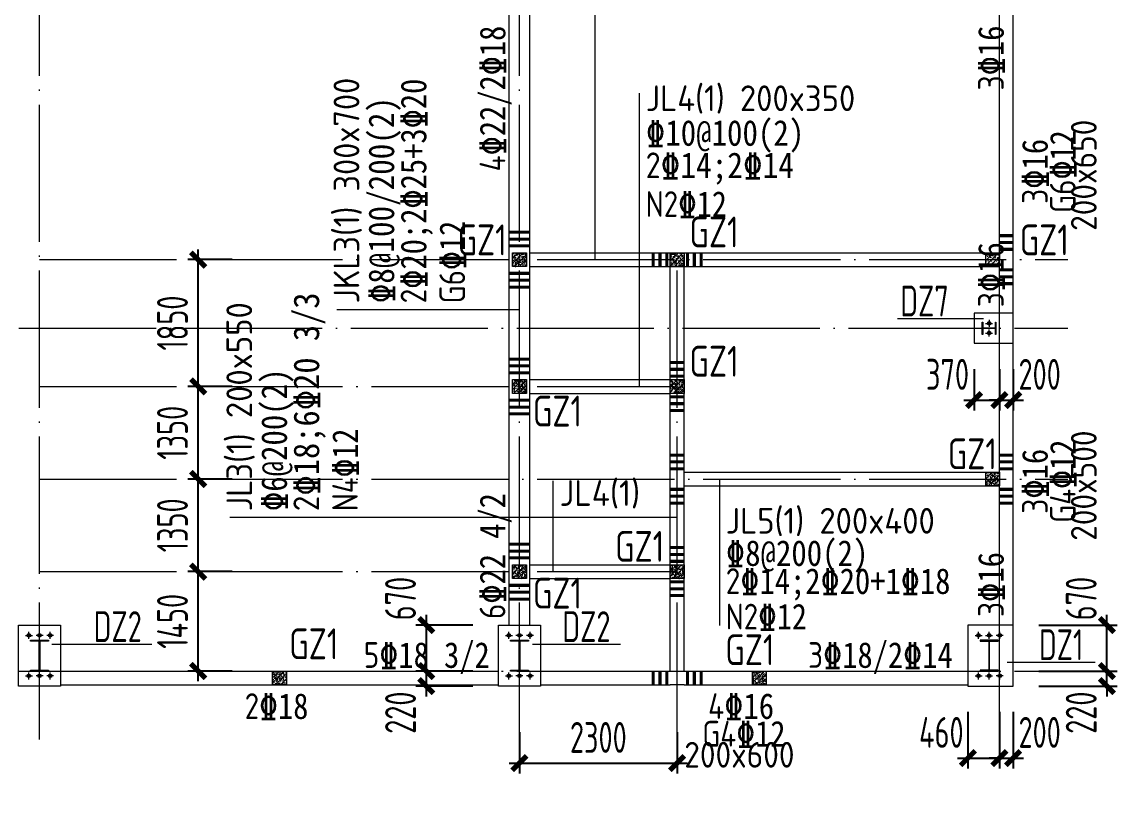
# Model space of a CAD drawing. Header units: millimetres. Extents: x 19781 to 898973, y -947928 to -267362.
# Drawn here: x 256487 to 272544, y -372884 to -361597 of the extents above; entities that cross this region are included whole.
import ezdxf
from ezdxf.enums import TextEntityAlignment as Align

# ---------------------------------------------------------------- set-up
doc = ezdxf.new("R2010")
doc.units = ezdxf.units.MM
doc.header["$LTSCALE"] = 100
doc.linetypes.add('CENTERX2', pattern=[101.599999, 63.5, -12.7, 12.7, -12.7])
doc.linetypes.add('DOTE', pattern=[2.42, 2, -0.2, 0.02, -0.2])
doc.layers.get('0').update_dxf_attribs({"lineweight": 18})
for name, color, linetype, lineweight in [('10', 7, 'Continuous', 18), ('1000', 2, 'Continuous', 18), ('11000', 4, 'Continuous', 18), ('DIM', 3, 'Continuous', 18), ('DOTE', 1, 'DOTE', 18), ('HATCH', 254, 'Continuous', 18), ('HIDE_BEAMDIMMASS', 2, 'Continuous', 18), ('S_BEAM', 4, 'Continuous', 18), ('S_BEAMDIMLOCAL', 7, 'Continuous', 18), ('S_BEAMDIMLOCALVER', 7, 'Continuous', 18), ('S_BEAMDIMMASS', 2, 'Continuous', 18), ('S_BEAMDIMMASSVER', 2, 'Continuous', 18), ('S_SUBBEAMHOOP', 1, 'Continuous', 18), ('数字', 3, 'Continuous', 20), ('柱', 2, 'Continuous', 18), ('轴线', 1, 'CENTERX2', 13), ('钢柱', 4, 'Continuous', 20)]:
    doc.layers.add(name, color=color, linetype=linetype, lineweight=lineweight)
doc.styles.get("Standard").update_dxf_attribs({"font": 'tssdeng.shx', "bigfont": 'hztxt.shx'})
doc.styles.add('TSSD_REIN', font='tssdeng.shx', dxfattribs={"width": 0.7, "bigfont": 'hztxt.shx'})
doc.dimstyles.new('TSSD_100_100', dxfattribs={"dimtxt": 300, "dimasz": 100, "dimexe": 100, "dimexo": 250, "dimgap": 100, "dimtad": 1, "dimdec": 0, "dimzin": 0, "dimdsep": 46, "dimtxsty": 'TSSD_REIN', "dimblk": 'ARCHTICK', "dimcen": 0, "dimdle": 100, "dimclrt": 7, "dimadec": 0, "dimazin": 0, "dimtfac": 1, "dimtdec": 0, "dimtix": 1, "dimtmove": 2, "dimatfit": 3, "dimfxl": 1, "dimtolj": 1, "dimtzin": 0, "dimarcsym": 0})
pattern_1 = [(315, (0, 0), (7.07106781, 7.07106781), []), (315, (0, -2.5), (7.07106781, 7.07106781), [])]
pattern_2 = [(50, (0, 0), (-18.634971, 69.5466595), [7.5, -82.5]), (355, (0, 0), (26.726018, 71.667073), [6, -66]), (100.4514, (5.98, -0.52), (-78.641672, 43.766279), [6.374019, -70.114211]), (46.1842, (0, 20), (-20.948094, 105.948937), [11.25, -123.75]), (96.6356, (8.89, 18.62), (-113.332098, 73.354178), [9.56103, -105.1713]), (351.1842, (0, 20), (93.466195, 97.41186), [9, -99]), (21, (10, 15), (17.4183765, 69.861292), [7.5, -82.5]), (326, (10, 15), (58.119989, 49.724404), [6, -66]), (71.4514, (14.974, 11.645), (-47.563243, 76.40509), [6.374019, -70.114211]), (37.5, (0, 0), (1.2159855, 33.2893854), [0.01, -65.2, 0.01, -67, 0.01, -66.25]), (7.5, (0, 0), (26.3069537, 39.4411712), [0.01, -38.2, 0.01, -63.7, 0.01, -25.25]), (327.5, (-22.3, 0), (53.3822436, -2.2554872), [0.01, -25, 0.01, -78, 0.01, -103.5]), (317.5, (-32.3, 0), (58.318617, 10.010498), [0.01, -32.5, 0.01, -51.8, 0.01, -73.5]), (45, (0, 0), (-35.355339, 35.355339), [])]
pattern_3 = [(50, (0, 0), (-18.634971, 69.5466595), [7.5, -82.5]), (355, (0, 0), (26.726018, 71.667073), [6, -66]), (100.4514, (5.98, -0.52), (-78.641672, 43.766279), [6.374019, -70.114211]), (46.1842, (0, 20), (-20.948094, 105.948937), [11.25, -123.75]), (96.6356, (8.89, 18.62), (-113.332098, 73.354178), [9.56103, -105.1713]), (351.1842, (0, 20), (93.466195, 97.41186), [9, -99]), (21, (10, 15), (17.4183765, 69.861292), [7.5, -82.5]), (326, (10, 15), (58.119989, 49.724404), [6, -66]), (71.4514, (14.974, 11.645), (-47.563243, 76.40509), [6.374019, -70.114211]), (37.5, (0, 0), (1.2159855, 33.2893854), [0.01, -65.2, 0.01, -67, 0.01, -66.25]), (7.5, (0, 0), (26.3069537, 39.4411712), [0.01, -38.2, 0.01, -63.7, 0.01, -25.25]), (327.5, (-22.3, 0), (53.3822436, -2.2554872), [0.01, -25, 0.01, -78, 0.01, -103.5]), (317.5, (-32.3, 0), (58.318617, 10.010498), [0.01, -32.5, 0.01, -51.8, 0.01, -73.5]), (45, (0, 0), (-35.355339, 35.355339), [])]

# ---------------------------------------------------------------- blocks, each defined once
blk = doc.blocks.new('_ArchTick_0')
at = {"color": 0, "linetype": 'ByBlock'}
blk.add_lwpolyline([(-0.71, -0.71, 0.5, 0.5, 0), (0.71, 0.71, 0.5, 0.5, 0)], format="xyseb", dxfattribs=at)
blk = doc.blocks.new('*X998')
at = {"layer": 'DIM', "color": 0, "lineweight": -2, "ltscale": 100, "transparency": 16777216}
for p, q in [((262382, -370242), (262382, -371212)), ((263062, -370392), (262232, -370392)), ((263062, -371062), (262232, -371062))]:
    blk.add_line(p, q, dxfattribs=at)
at = {"layer": 'DIM', "color": 0, "lineweight": -2, "ltscale": 100, "transparency": 16777216, "xscale": 150, "yscale": 150, "zscale": 150}
for p, rotation in [((262382, -370392), 90), ((262382, -371062), 270)]:
    blk.add_blockref('_ArchTick_0', p, dxfattribs=dict(at, rotation=rotation))
at = {"layer": 'DIM', "color": 7, "ltscale": 100, "transparency": 16777216, "insert": (262007, -370005), "char_height": 450, "width": 2385, "attachment_point": 5, "rotation": 90, "style": 'TSSD_REIN'}
blk.add_mtext('670', dxfattribs=at)
blk = doc.blocks.new('_ARCHTICK')
at = {"color": 0, "linetype": 'ByBlock', "const_width": 0.5}
blk.add_lwpolyline([(-0.5, -0.5), (0.5, 0.5)], dxfattribs=at)
blk = doc.blocks.new('*X999')
at = {"layer": 'DIM', "color": 0, "lineweight": -2, "ltscale": 100, "transparency": 16777216}
for p, q in [((262382, -371062), (262382, -370912)), ((263062, -371062), (262232, -371062)), ((262382, -371062), (262382, -371282)), ((263062, -371282), (262232, -371282)), ((262382, -371282), (262382, -371432))]:
    blk.add_line(p, q, dxfattribs=at)
at = {"layer": 'DIM', "color": 0, "lineweight": -2, "ltscale": 100, "transparency": 16777216, "xscale": 150, "yscale": 150, "zscale": 150}
for p, rotation in [((262382, -371062), 270), ((262382, -371282), 90)]:
    blk.add_blockref('_ArchTick_0', p, dxfattribs=dict(at, rotation=rotation))
at = {"layer": 'DIM', "color": 7, "ltscale": 100, "transparency": 16777216, "insert": (262007, -371669), "char_height": 450, "width": 2430, "attachment_point": 5, "rotation": 90, "style": 'TSSD_REIN'}
blk.add_mtext('220', dxfattribs=at)
blk = doc.blocks.new('*X1002')
at = {"layer": 'DIM', "color": 0, "lineweight": -2, "ltscale": 100, "transparency": 16777216}
for p, q in [((270742, -371657), (270742, -372482)), ((270942, -371657), (270942, -372482)), ((270742, -372332), (270592, -372332)), ((270742, -372332), (270942, -372332)), ((270942, -372332), (271092, -372332))]:
    blk.add_line(p, q, dxfattribs=at)
at = {"layer": 'DIM', "color": 0, "lineweight": -2, "ltscale": 100, "transparency": 16777216, "xscale": 150, "yscale": 150, "zscale": 150}
blk.add_blockref('_ArchTick_0', (270742, -372332), dxfattribs=at)
at = {"layer": 'DIM', "color": 0, "lineweight": -2, "ltscale": 100, "transparency": 16777216, "xscale": 150, "yscale": 150, "zscale": 150, "rotation": 180}
blk.add_blockref('_ArchTick_0', (270942, -372332), dxfattribs=at)
at = {"layer": 'DIM', "color": 7, "ltscale": 100, "transparency": 16777216, "insert": (271329, -371957), "char_height": 450, "width": 2430, "attachment_point": 5, "style": 'TSSD_REIN'}
blk.add_mtext('200', dxfattribs=at)
blk = doc.blocks.new('*X1003')
at = {"layer": 'DIM', "color": 0, "lineweight": -2, "ltscale": 100, "transparency": 16777216}
for p, q in [((270282, -371657), (270282, -372482)), ((270742, -371657), (270742, -372482)), ((270132, -372332), (270892, -372332))]:
    blk.add_line(p, q, dxfattribs=at)
at = {"layer": 'DIM', "color": 0, "lineweight": -2, "ltscale": 100, "transparency": 16777216, "xscale": 150, "yscale": 150, "zscale": 150, "rotation": 180}
blk.add_blockref('_ArchTick_0', (270282, -372332), dxfattribs=at)
at = {"layer": 'DIM', "color": 0, "lineweight": -2, "ltscale": 100, "transparency": 16777216, "xscale": 150, "yscale": 150, "zscale": 150}
blk.add_blockref('_ArchTick_0', (270742, -372332), dxfattribs=at)
at = {"layer": 'DIM', "color": 7, "ltscale": 100, "transparency": 16777216, "insert": (269895, -371957), "char_height": 450, "width": 2430, "attachment_point": 5, "style": 'TSSD_REIN'}
blk.add_mtext('460', dxfattribs=at)
blk = doc.blocks.new('*X1018')
at = {"layer": 'DIM', "color": 0, "lineweight": -2, "ltscale": 100, "transparency": 16777216}
for p, q in [((270372, -366657), (270372, -367260)), ((270742, -366657), (270742, -367260)), ((270222, -367110), (270892, -367110))]:
    blk.add_line(p, q, dxfattribs=at)
at = {"layer": 'DIM', "color": 0, "lineweight": -2, "ltscale": 100, "transparency": 16777216, "xscale": 150, "yscale": 150, "zscale": 150, "rotation": 180}
blk.add_blockref('_ArchTick_0', (270372, -367110), dxfattribs=at)
at = {"layer": 'DIM', "color": 0, "lineweight": -2, "ltscale": 100, "transparency": 16777216, "xscale": 150, "yscale": 150, "zscale": 150}
blk.add_blockref('_ArchTick_0', (270742, -367110), dxfattribs=at)
at = {"layer": 'DIM', "color": 7, "ltscale": 100, "transparency": 16777216, "insert": (269985, -366735), "char_height": 450, "width": 2430, "attachment_point": 5, "style": 'TSSD_REIN'}
blk.add_mtext('370', dxfattribs=at)
blk = doc.blocks.new('*X1019')
at = {"layer": 'DIM', "color": 0, "lineweight": -2, "ltscale": 100, "transparency": 16777216}
for p, q in [((270742, -366657), (270742, -367260)), ((270942, -366657), (270942, -367260)), ((270742, -367110), (270592, -367110)), ((270742, -367110), (270942, -367110)), ((270942, -367110), (271092, -367110))]:
    blk.add_line(p, q, dxfattribs=at)
at = {"layer": 'DIM', "color": 0, "lineweight": -2, "ltscale": 100, "transparency": 16777216, "xscale": 150, "yscale": 150, "zscale": 150}
blk.add_blockref('_ArchTick_0', (270742, -367110), dxfattribs=at)
at = {"layer": 'DIM', "color": 0, "lineweight": -2, "ltscale": 100, "transparency": 16777216, "xscale": 150, "yscale": 150, "zscale": 150, "rotation": 180}
blk.add_blockref('_ArchTick_0', (270942, -367110), dxfattribs=at)
at = {"layer": 'DIM', "color": 7, "ltscale": 100, "transparency": 16777216, "insert": (271329, -366735), "char_height": 450, "width": 2430, "attachment_point": 5, "style": 'TSSD_REIN'}
blk.add_mtext('200', dxfattribs=at)
blk = doc.blocks.new('*X1023')
at = {"layer": 'DIM', "color": 0, "lineweight": -2, "ltscale": 100, "transparency": 16777216}
for p, q in [((272310, -371062), (272310, -370912)), ((271317, -371062), (272460, -371062)), ((272310, -371282), (272310, -371062)), ((271317, -371282), (272460, -371282)), ((272310, -371282), (272310, -371432))]:
    blk.add_line(p, q, dxfattribs=at)
at = {"layer": 'DIM', "color": 0, "lineweight": -2, "ltscale": 100, "transparency": 16777216, "xscale": 150, "yscale": 150, "zscale": 150}
for p, rotation in [((272310, -371062), 270), ((272310, -371282), 90)]:
    blk.add_blockref('_ArchTick_0', p, dxfattribs=dict(at, rotation=rotation))
at = {"layer": 'DIM', "color": 7, "ltscale": 100, "transparency": 16777216, "insert": (271935, -371669), "char_height": 450, "width": 2430, "attachment_point": 5, "rotation": 90, "style": 'TSSD_REIN'}
blk.add_mtext('220', dxfattribs=at)
blk = doc.blocks.new('*X1024')
at = {"layer": 'DIM', "color": 0, "lineweight": -2, "ltscale": 100, "transparency": 16777216}
for p, q in [((272310, -371212), (272310, -370242)), ((271317, -370392), (272460, -370392)), ((271317, -371062), (272460, -371062))]:
    blk.add_line(p, q, dxfattribs=at)
at = {"layer": 'DIM', "color": 0, "lineweight": -2, "ltscale": 100, "transparency": 16777216, "xscale": 150, "yscale": 150, "zscale": 150}
for p, rotation in [((272310, -370392), 90), ((272310, -371062), 270)]:
    blk.add_blockref('_ArchTick_0', p, dxfattribs=dict(at, rotation=rotation))
at = {"layer": 'DIM', "color": 7, "ltscale": 100, "transparency": 16777216, "insert": (271935, -370005), "char_height": 450, "width": 2385, "attachment_point": 5, "rotation": 90, "style": 'TSSD_REIN'}
blk.add_mtext('670', dxfattribs=at)
blk = doc.blocks.new('*X1106')
at = {"layer": 'DIM', "color": 0, "lineweight": -2, "ltscale": 100, "transparency": 16777216}
for p, q in [((259056, -369762), (259056, -368112)), ((259551, -368262), (258906, -368262)), ((259551, -369612), (258906, -369612))]:
    blk.add_line(p, q, dxfattribs=at)
at = {"layer": 'DIM', "color": 0, "lineweight": -2, "ltscale": 100, "transparency": 16777216, "xscale": 150, "yscale": 150, "zscale": 150}
for p, rotation in [((259056, -368262), 90), ((259056, -369612), 270)]:
    blk.add_blockref('_ArchTick_0', p, dxfattribs=dict(at, rotation=rotation))
at = {"layer": 'DIM', "color": 7, "ltscale": 100, "transparency": 16777216, "insert": (258681, -368937), "char_height": 450, "width": 3195, "attachment_point": 5, "rotation": 90, "style": 'TSSD_REIN'}
blk.add_mtext('1350', dxfattribs=at)
blk = doc.blocks.new('*X1107')
at = {"layer": 'DIM', "color": 0, "lineweight": -2, "ltscale": 100, "transparency": 16777216}
for p, q in [((259056, -367062), (259056, -364912)), ((259551, -365062), (258906, -365062)), ((259551, -366912), (258906, -366912))]:
    blk.add_line(p, q, dxfattribs=at)
at = {"layer": 'DIM', "color": 0, "lineweight": -2, "ltscale": 100, "transparency": 16777216, "xscale": 150, "yscale": 150, "zscale": 150}
for p, rotation in [((259056, -365062), 90), ((259056, -366912), 270)]:
    blk.add_blockref('_ArchTick_0', p, dxfattribs=dict(at, rotation=rotation))
at = {"layer": 'DIM', "color": 7, "ltscale": 100, "transparency": 16777216, "insert": (258681, -365987), "char_height": 450, "width": 3195, "attachment_point": 5, "rotation": 90, "style": 'TSSD_REIN'}
blk.add_mtext('1850', dxfattribs=at)
blk = doc.blocks.new('*X1108')
at = {"layer": 'DIM', "color": 0, "lineweight": -2, "ltscale": 100, "transparency": 16777216}
for p, q in [((259551, -366912), (258906, -366912)), ((259056, -368412), (259056, -366762)), ((259551, -368262), (258906, -368262))]:
    blk.add_line(p, q, dxfattribs=at)
at = {"layer": 'DIM', "color": 0, "lineweight": -2, "ltscale": 100, "transparency": 16777216, "xscale": 150, "yscale": 150, "zscale": 150}
for p, rotation in [((259056, -366912), 90), ((259056, -368262), 270)]:
    blk.add_blockref('_ArchTick_0', p, dxfattribs=dict(at, rotation=rotation))
at = {"layer": 'DIM', "color": 7, "ltscale": 100, "transparency": 16777216, "insert": (258681, -367587), "char_height": 450, "width": 3195, "attachment_point": 5, "rotation": 90, "style": 'TSSD_REIN'}
blk.add_mtext('1350', dxfattribs=at)
blk = doc.blocks.new('*X1109')
at = {"layer": 'DIM', "color": 0, "lineweight": -2, "ltscale": 100, "transparency": 16777216}
for p, q in [((259056, -371212), (259056, -369462)), ((259551, -369612), (258906, -369612)), ((259551, -371062), (258906, -371062))]:
    blk.add_line(p, q, dxfattribs=at)
at = {"layer": 'DIM', "color": 0, "lineweight": -2, "ltscale": 100, "transparency": 16777216, "xscale": 150, "yscale": 150, "zscale": 150}
for p, rotation in [((259056, -369612), 90), ((259056, -371062), 270)]:
    blk.add_blockref('_ArchTick_0', p, dxfattribs=dict(at, rotation=rotation))
at = {"layer": 'DIM', "color": 7, "ltscale": 100, "transparency": 16777216, "insert": (258681, -370337), "char_height": 450, "width": 3195, "attachment_point": 5, "rotation": 90, "style": 'TSSD_REIN'}
blk.add_mtext('1450', dxfattribs=at)
blk = doc.blocks.new('*X1110')
at = {"layer": 'DIM', "color": 0, "lineweight": -2, "ltscale": 100, "transparency": 16777216}
for p, q in [((263742, -371953), (263742, -372555)), ((266042, -371953), (266042, -372555)), ((263592, -372405), (266192, -372405))]:
    blk.add_line(p, q, dxfattribs=at)
at = {"layer": 'DIM', "color": 0, "lineweight": -2, "ltscale": 100, "transparency": 16777216, "xscale": 150, "yscale": 150, "zscale": 150, "rotation": 180}
blk.add_blockref('_ArchTick_0', (263742, -372405), dxfattribs=at)
at = {"layer": 'DIM', "color": 0, "lineweight": -2, "ltscale": 100, "transparency": 16777216, "xscale": 150, "yscale": 150, "zscale": 150}
blk.add_blockref('_ArchTick_0', (266042, -372405), dxfattribs=at)
at = {"layer": 'DIM', "color": 7, "ltscale": 100, "transparency": 16777216, "insert": (264892, -372030), "char_height": 450, "width": 3330, "attachment_point": 5, "style": 'TSSD_REIN'}
blk.add_mtext('2300', dxfattribs=at)

msp = doc.modelspace()

# ---------------------------------------------------------------- hatches: boundary and pattern name
h = msp.add_hatch(color=256)
edge = h.paths.add_edge_path(flags=0)
edge.add_arc((270592, -365992), 26, 0, 360)
h = msp.add_hatch(color=256)
edge = h.paths.add_edge_path(flags=0)
edge.add_arc((270592, -366132), 26, 0, 360)
h = msp.add_hatch(color=256)
edge = h.paths.add_edge_path(flags=0)
edge.add_arc((256587, -370542), 26, 0, 360)
h = msp.add_hatch(color=256)
edge = h.paths.add_edge_path(flags=0)
edge.add_arc((256742, -370542), 26, 0, 360)
h = msp.add_hatch(color=256)
edge = h.paths.add_edge_path(flags=0)
edge.add_arc((256897, -370542), 26, 0, 360)
h = msp.add_hatch(color=256)
edge = h.paths.add_edge_path(flags=0)
edge.add_arc((263587, -370542), 26, 0, 360)
h = msp.add_hatch(color=256)
edge = h.paths.add_edge_path(flags=0)
edge.add_arc((263742, -370542), 26, 0, 360)
h = msp.add_hatch(color=256)
edge = h.paths.add_edge_path(flags=0)
edge.add_arc((263897, -370542), 26, 0, 360)
h = msp.add_hatch(color=256)
edge = h.paths.add_edge_path(flags=0)
edge.add_arc((270437, -370542), 26, 0, 360)
h = msp.add_hatch(color=256)
edge = h.paths.add_edge_path(flags=0)
edge.add_arc((270592, -370542), 26, 0, 360)
h = msp.add_hatch(color=256)
edge = h.paths.add_edge_path(flags=0)
edge.add_arc((270747, -370542), 26, 0, 360)
h = msp.add_hatch(color=256)
edge = h.paths.add_edge_path(flags=0)
edge.add_arc((256587, -371132), 26, 0, 360)
h = msp.add_hatch(color=256)
edge = h.paths.add_edge_path(flags=0)
edge.add_arc((256742, -371132), 26, 0, 360)
h = msp.add_hatch(color=256)
edge = h.paths.add_edge_path(flags=0)
edge.add_arc((256897, -371132), 26, 0, 360)
h = msp.add_hatch(color=256)
edge = h.paths.add_edge_path(flags=0)
edge.add_arc((263587, -371132), 26, 0, 360)
h = msp.add_hatch(color=256)
edge = h.paths.add_edge_path(flags=0)
edge.add_arc((263742, -371132), 26, 0, 360)
h = msp.add_hatch(color=256)
edge = h.paths.add_edge_path(flags=0)
edge.add_arc((263897, -371132), 26, 0, 360)
h = msp.add_hatch(color=256)
edge = h.paths.add_edge_path(flags=0)
edge.add_arc((270437, -371132), 26, 0, 360)
h = msp.add_hatch(color=256)
edge = h.paths.add_edge_path(flags=0)
edge.add_arc((270592, -371132), 26, 0, 360)
h = msp.add_hatch(color=256)
edge = h.paths.add_edge_path(flags=0)
edge.add_arc((270747, -371132), 26, 0, 360)
at = {"layer": '10', "ltscale": 100}
h = msp.add_hatch(dxfattribs=at)
h.set_pattern_fill('金属', color=256, style=0, pattern_type=0)
h.set_pattern_definition([(135, (0, 0), (-7.07106781, -7.07106781), []), (135, (0, 2.5), (-7.07106781, -7.07106781), [])])
h.paths.add_polyline_path([(270500, -366065), (270500, -366152), (270492, -366152), (270492, -365972), (270500, -365972), (270500, -366059), (270684, -366059), (270684, -365972), (270692, -365972), (270692, -366152), (270684, -366152), (270684, -366065)], flags=0)
h = msp.add_hatch(dxfattribs=at)
h.set_pattern_fill('金属', color=256, style=0, pattern_type=0)
h.set_pattern_definition(pattern_1)
h.paths.add_polyline_path([(256746, -371050), (256872, -371050), (256872, -371062), (256612, -371062), (256612, -371050), (256738, -371050), (256738, -370624), (256612, -370624), (256612, -370612), (256872, -370612), (256872, -370624), (256746, -370624)], flags=0)
h = msp.add_hatch(dxfattribs=at)
h.set_pattern_fill('金属', color=256, style=0, pattern_type=0)
h.set_pattern_definition(pattern_1)
h.paths.add_polyline_path([(263746, -371050), (263872, -371050), (263872, -371062), (263612, -371062), (263612, -371050), (263738, -371050), (263738, -370624), (263612, -370624), (263612, -370612), (263872, -370612), (263872, -370624), (263746, -370624)], flags=0)
h = msp.add_hatch(dxfattribs=at)
h.set_pattern_fill('金属', color=256, style=0, pattern_type=0)
h.set_pattern_definition([(225, (0, 0), (7.07106781, -7.07106781), []), (225, (0, -2.5), (7.07106781, -7.07106781), [])])
h.paths.add_polyline_path([(270588, -371050), (270462, -371050), (270462, -371062), (270722, -371062), (270722, -371050), (270596, -371050), (270596, -370624), (270722, -370624), (270722, -370612), (270462, -370612), (270462, -370624), (270588, -370624)], flags=0)
at = {"layer": 'HATCH', "ltscale": 100}
h = msp.add_hatch(dxfattribs=at)
h.set_pattern_fill('ARMORED', color=256, style=0, pattern_type=0)
h.set_pattern_definition([(50, (0, 0), (-18.634971, 69.5466595), [7.5, -82.5]), (355, (0, 0), (26.726018, 71.667073), [6, -66]), (100.4514, (5.98, -0.52), (-78.641672, 43.766279), [6.374019, -70.114211]), (46.1842, (0, 20), (-20.948094, 105.948937), [11.25, -123.75]), (96.6356, (8.89, 18.62), (-113.332098, 73.354178), [9.56103, -105.1713]), (351.1842, (0, 20), (93.466195, 97.41186), [9, -99]), (21, (10, 15), (17.4183765, 69.861292), [7.5, -82.5]), (326, (10, 15), (58.119989, 49.724404), [6, -66]), (71.4514, (14.974, 11.645), (-47.563243, 76.40509), [6.374019, -70.114211]), (37.5, (0, 0), (1.2159855, 33.2893854), [0.01, -65.2, 0.01, -67, 0.01, -66.25]), (7.5, (0, 0), (26.3069537, 39.4411712), [0.01, -38.2, 0.01, -63.7, 0.01, -25.25]), (327.5, (-22.3, 0), (53.3822436, -2.2554872), [0.01, -25, 0.01, -78, 0.01, -103.5]), (317.5, (-32.3, 0), (58.318617, 10.010498), [0.01, -32.5, 0.01, -51.8, 0.01, -73.5]), (45, (0, 0), (-35.355339, 35.355339), [])])
h.paths.add_polyline_path([(263842, -364962), (263842, -365162), (263642, -365162), (263642, -364962)], flags=0)
h = msp.add_hatch(dxfattribs=at)
h.set_pattern_fill('ARMORED', color=256, style=0, pattern_type=0)
h.set_pattern_definition(pattern_2)
h.paths.add_polyline_path([(266142, -364962), (266142, -365162), (265942, -365162), (265942, -364962)], flags=0)
h = msp.add_hatch(dxfattribs=at)
h.set_pattern_fill('ARMORED', color=256, style=0, pattern_type=0)
h.set_pattern_definition([(50, (0, 0), (-18.634971, 69.5466595), [7.5, -82.5]), (355, (0, 0), (26.726018, 71.667073), [6, -66]), (100.4514, (5.98, -0.52), (-78.641672, 43.766279), [6.374019, -70.114211]), (46.1842, (0, 20), (-20.948094, 105.948937), [11.25, -123.75]), (96.6356, (8.89, 18.62), (-113.332098, 73.354178), [9.56103, -105.1713]), (351.1842, (0, 20), (93.466195, 97.41186), [9, -99]), (21, (10, 15), (17.4183765, 69.861292), [7.5, -82.5]), (326, (10, 15), (58.119989, 49.724404), [6, -66]), (71.4514, (14.974, 11.645), (-47.563243, 76.40509), [6.374019, -70.114211]), (37.5, (0, 0), (1.2159855, 33.2893854), [0.01, -65.2, 0.01, -67, 0.01, -66.25]), (7.5, (0, 0), (26.3069537, 39.4411712), [0.01, -38.2, 0.01, -63.7, 0.01, -25.25]), (327.5, (-22.3, 0), (53.3822436, -2.2554872), [0.01, -25, 0.01, -78, 0.01, -103.5]), (317.5, (-32.3, 0), (58.318617, 10.010498), [0.01, -32.5, 0.01, -51.8, 0.01, -73.5]), (45, (0, 0), (-35.355339, 35.355339), [])])
h.paths.add_polyline_path([(270742.01, -364962), (270742.01, -365162), (270542.01, -365162), (270542.01, -364962)], flags=0)
h = msp.add_hatch(dxfattribs=at)
h.set_pattern_fill('ARMORED', color=256, style=0, pattern_type=0)
h.set_pattern_definition([(50, (0, 0), (-18.634971, 69.5466595), [7.5, -82.5]), (355, (0, 0), (26.726018, 71.667073), [6, -66]), (100.4514, (5.98, -0.52), (-78.641672, 43.766279), [6.374019, -70.114211]), (46.1842, (0, 20), (-20.948094, 105.948937), [11.25, -123.75]), (96.6356, (8.89, 18.62), (-113.332098, 73.354178), [9.56103, -105.1713]), (351.1842, (0, 20), (93.466195, 97.41186), [9, -99]), (21, (10, 15), (17.4183765, 69.861292), [7.5, -82.5]), (326, (10, 15), (58.119989, 49.724404), [6, -66]), (71.4514, (14.974, 11.645), (-47.563243, 76.40509), [6.374019, -70.114211]), (37.5, (0, 0), (1.2159855, 33.2893854), [0.01, -65.2, 0.01, -67, 0.01, -66.25]), (7.5, (0, 0), (26.3069537, 39.4411712), [0.01, -38.2, 0.01, -63.7, 0.01, -25.25]), (327.5, (-22.3, 0), (53.3822436, -2.2554872), [0.01, -25, 0.01, -78, 0.01, -103.5]), (317.5, (-32.3, 0), (58.318617, 10.010498), [0.01, -32.5, 0.01, -51.8, 0.01, -73.5]), (45, (0, 0), (-35.355339, 35.355339), [])])
h.paths.add_polyline_path([(263842, -366812), (263842, -367012), (263642, -367012), (263642, -366812)], flags=0)
h = msp.add_hatch(dxfattribs=at)
h.set_pattern_fill('ARMORED', color=256, style=0, pattern_type=0)
h.set_pattern_definition(pattern_2)
h.paths.add_polyline_path([(266142, -366812), (266142, -367012), (265942, -367012), (265942, -366812)], flags=0)
h = msp.add_hatch(dxfattribs=at)
h.set_pattern_fill('ARMORED', color=256, style=0, pattern_type=0)
h.set_pattern_definition([(50, (0, 0), (-18.634971, 69.5466595), [7.5, -82.5]), (355, (0, 0), (26.726018, 71.667073), [6, -66]), (100.4514, (5.98, -0.52), (-78.641672, 43.766279), [6.374019, -70.114211]), (46.1842, (0, 20), (-20.948094, 105.948937), [11.25, -123.75]), (96.6356, (8.89, 18.62), (-113.332098, 73.354178), [9.56103, -105.1713]), (351.1842, (0, 20), (93.466195, 97.41186), [9, -99]), (21, (10, 15), (17.4183765, 69.861292), [7.5, -82.5]), (326, (10, 15), (58.119989, 49.724404), [6, -66]), (71.4514, (14.974, 11.645), (-47.563243, 76.40509), [6.374019, -70.114211]), (37.5, (0, 0), (1.2159855, 33.2893854), [0.01, -65.2, 0.01, -67, 0.01, -66.25]), (7.5, (0, 0), (26.3069537, 39.4411712), [0.01, -38.2, 0.01, -63.7, 0.01, -25.25]), (327.5, (-22.3, 0), (53.3822436, -2.2554872), [0.01, -25, 0.01, -78, 0.01, -103.5]), (317.5, (-32.3, 0), (58.318617, 10.010498), [0.01, -32.5, 0.01, -51.8, 0.01, -73.5]), (45, (0, 0), (-35.355339, 35.355339), [])])
h.paths.add_polyline_path([(270742.01, -368162), (270742.01, -368362), (270542.01, -368362), (270542.01, -368162)], flags=0)
h = msp.add_hatch(dxfattribs=at)
h.set_pattern_fill('ARMORED', color=256, style=0, pattern_type=0)
h.set_pattern_definition([(50, (0, 0), (-18.634971, 69.5466595), [7.5, -82.5]), (355, (0, 0), (26.726018, 71.667073), [6, -66]), (100.4514, (5.98, -0.52), (-78.641672, 43.766279), [6.374019, -70.114211]), (46.1842, (0, 20), (-20.948094, 105.948937), [11.25, -123.75]), (96.6356, (8.89, 18.62), (-113.332098, 73.354178), [9.56103, -105.1713]), (351.1842, (0, 20), (93.466195, 97.41186), [9, -99]), (21, (10, 15), (17.4183765, 69.861292), [7.5, -82.5]), (326, (10, 15), (58.119989, 49.724404), [6, -66]), (71.4514, (14.974, 11.645), (-47.563243, 76.40509), [6.374019, -70.114211]), (37.5, (0, 0), (1.2159855, 33.2893854), [0.01, -65.2, 0.01, -67, 0.01, -66.25]), (7.5, (0, 0), (26.3069537, 39.4411712), [0.01, -38.2, 0.01, -63.7, 0.01, -25.25]), (327.5, (-22.3, 0), (53.3822436, -2.2554872), [0.01, -25, 0.01, -78, 0.01, -103.5]), (317.5, (-32.3, 0), (58.318617, 10.010498), [0.01, -32.5, 0.01, -51.8, 0.01, -73.5]), (45, (0, 0), (-35.355339, 35.355339), [])])
h.paths.add_polyline_path([(263842, -369512), (263842, -369712), (263642, -369712), (263642, -369512)], flags=0)
h = msp.add_hatch(dxfattribs=at)
h.set_pattern_fill('ARMORED', color=256, style=0, pattern_type=0)
h.set_pattern_definition([(50, (0, 0), (-18.634971, 69.5466595), [7.5, -82.5]), (355, (0, 0), (26.726018, 71.667073), [6, -66]), (100.4514, (5.98, -0.52), (-78.641672, 43.766279), [6.374019, -70.114211]), (46.1842, (0, 20), (-20.948094, 105.948937), [11.25, -123.75]), (96.6356, (8.89, 18.62), (-113.332098, 73.354178), [9.56103, -105.1713]), (351.1842, (0, 20), (93.466195, 97.41186), [9, -99]), (21, (10, 15), (17.4183765, 69.861292), [7.5, -82.5]), (326, (10, 15), (58.119989, 49.724404), [6, -66]), (71.4514, (14.974, 11.645), (-47.563243, 76.40509), [6.374019, -70.114211]), (37.5, (0, 0), (1.2159855, 33.2893854), [0.01, -65.2, 0.01, -67, 0.01, -66.25]), (7.5, (0, 0), (26.3069537, 39.4411712), [0.01, -38.2, 0.01, -63.7, 0.01, -25.25]), (327.5, (-22.3, 0), (53.3822436, -2.2554872), [0.01, -25, 0.01, -78, 0.01, -103.5]), (317.5, (-32.3, 0), (58.318617, 10.010498), [0.01, -32.5, 0.01, -51.8, 0.01, -73.5]), (45, (0, 0), (-35.355339, 35.355339), [])])
h.paths.add_polyline_path([(266142, -369512), (266142, -369712), (265942, -369712), (265942, -369512)], flags=0)
h = msp.add_hatch(dxfattribs=at)
h.set_pattern_fill('ARMORED', color=256, style=0, pattern_type=0)
h.set_pattern_definition(pattern_3)
h.paths.add_polyline_path([(260342, -371062), (260342, -371262), (260142, -371262), (260142, -371062)], flags=0)
h = msp.add_hatch(dxfattribs=at)
h.set_pattern_fill('ARMORED', color=256, style=0, pattern_type=0)
h.set_pattern_definition(pattern_3)
h.paths.add_polyline_path([(267342.01, -371062), (267342.01, -371262), (267142.01, -371262), (267142.01, -371062)], flags=0)

# ---------------------------------------------------------------- linework, layer by layer
at = {"layer": '1000', "ltscale": 100}
for points in [[(270372, -366282), (270942, -366282), (270942, -365842), (270372, -365842)], [(257047, -371282), (256437, -371282), (256437, -370392), (257047, -370392)], [(264047, -371282), (263437, -371282), (263437, -370392), (264047, -370392)], [(270282, -371282), (270942, -371282), (270942, -370392), (270282, -370392)]]:
    msp.add_lwpolyline(points, close=True, dxfattribs=at)
at = {"layer": '11000'}
for centre in [(270592, -365992), (270592, -366132), (256587, -370542), (256742, -370542), (256897, -370542), (263587, -370542), (263742, -370542), (263897, -370542), (270437, -370542), (270592, -370542), (270747, -370542), (256587, -371132), (256742, -371132), (256897, -371132), (263587, -371132), (263742, -371132), (263897, -371132), (270437, -371132), (270592, -371132), (270747, -371132)]:
    msp.add_circle(centre, 26, dxfattribs=at)
at = {"layer": 'DOTE', "linetype": 'DOTE', "ltscale": 10}
for p, q in [((256742, -372062), (256742, -330062)), ((263742, -372062), (263742, -330062)), ((270742, -372062), (270742, -330062)), ((256742, -365062), (271742, -365062)), ((266042, -372062), (266042, -365062)), ((171742, -366062), (271742, -366062)), ((256742, -366912), (266042, -366912)), ((256742, -368262), (271742, -368262)), ((256742, -369612), (266042, -369612)), ((171742, -371062), (271742, -371062))]:
    msp.add_line(p, q, dxfattribs=at)
at = {"layer": 'S_BEAM'}
for p, q in [((263592.01, -365062), (263592.01, -361457)), ((263892.01, -365062), (263892.01, -361457)), ((270742.01, -365062), (270742.01, -361457)), ((270942.01, -365062), (270942.01, -361457)), ((263892.01, -364962), (270742.01, -364962)), ((263592.01, -370392), (263592.01, -365062)), ((263892.01, -370392), (263892.01, -365062)), ((270742.01, -365842), (270742.01, -365062)), ((270942.01, -365842), (270942.01, -365062)), ((263892.01, -365162), (270742.01, -365162)), ((265942.01, -371062), (265942.01, -365162)), ((266142.01, -371062), (266142.01, -365162)), ((270742.01, -370392), (270742.01, -366282)), ((270942.01, -370392), (270942.01, -366282)), ((263892.01, -366812), (265942.01, -366812)), ((263892.01, -367012), (265942.01, -367012)), ((266142.01, -368162), (270742.01, -368162)), ((266142.01, -368362), (270742.01, -368362)), ((263892.01, -369512), (265942.01, -369512)), ((263892.01, -369712), (265942.01, -369712)), ((257047.01, -371062), (263437.01, -371062)), ((264047.01, -371062), (270282, -371062)), ((257047.01, -371262), (263437.01, -371262)), ((264047.01, -371262), (265942.01, -371262)), ((266142.01, -371262), (265942.01, -371262)), ((266142.01, -371262), (270282.01, -371262))]:
    msp.add_line(p, q, dxfattribs=at)
at = {"layer": 'S_BEAMDIMMASS'}
for p, q in [((264844.01, -365062), (264844.01, -358188)), ((265491.01, -366912), (265491.01, -362632)), ((264235.01, -369612), (264235.01, -368290.12)), ((266658.01, -368262), (266658.01, -370400))]:
    msp.add_line(p, q, dxfattribs=at)
at = {"layer": 'S_BEAMDIMMASSVER'}
for p, q in [((263742.01, -365792), (261079.51, -365792)), ((266042.01, -368823), (259517, -368823))]:
    msp.add_line(p, q, dxfattribs=at)
at = {"layer": 'S_SUBBEAMHOOP'}
for points in [[(263592.01, -364662, 44.9, 44.9, 0), (263892.01, -364662, 44.9, 44.9, 0)], [(263592.01, -364762, 44.9, 44.9, 0), (263892.01, -364762, 44.9, 44.9, 0)], [(270742.01, -364712, 44.9, 44.9, 0), (270942.01, -364712, 44.9, 44.9, 0)], [(270742.01, -364812, 44.9, 44.9, 0), (270942.01, -364812, 44.9, 44.9, 0)], [(263592.01, -364862, 44.9, 44.9, 0), (263892.01, -364862, 44.9, 44.9, 0)], [(265692.01, -364962, 44.9, 44.9, 0), (265692.01, -365162, 44.9, 44.9, 0)], [(265792.01, -364962, 44.9, 44.9, 0), (265792.01, -365162, 44.9, 44.9, 0)], [(265892.01, -364962, 44.9, 44.9, 0), (265892.01, -365162, 44.9, 44.9, 0)], [(266192.01, -364962, 44.9, 44.9, 0), (266192.01, -365162, 44.9, 44.9, 0)], [(266292.01, -364962, 44.9, 44.9, 0), (266292.01, -365162, 44.9, 44.9, 0)], [(266392.01, -364962, 44.9, 44.9, 0), (266392.01, -365162, 44.9, 44.9, 0)], [(270742.01, -364912, 44.9, 44.9, 0), (270942.01, -364912, 44.9, 44.9, 0)], [(263592.01, -365262, 44.9, 44.9, 0), (263892.01, -365262, 44.9, 44.9, 0)], [(270742.01, -365212, 44.9, 44.9, 0), (270942.01, -365212, 44.9, 44.9, 0)], [(270742.01, -365312, 44.9, 44.9, 0), (270942.01, -365312, 44.9, 44.9, 0)], [(263592.01, -365362, 44.9, 44.9, 0), (263892.01, -365362, 44.9, 44.9, 0)], [(263592.01, -365462, 44.9, 44.9, 0), (263892.01, -365462, 44.9, 44.9, 0)], [(270742.01, -365412, 44.9, 44.9, 0), (270942.01, -365412, 44.9, 44.9, 0)], [(263592.01, -366512, 44.9, 44.9, 0), (263892.01, -366512, 44.9, 44.9, 0)], [(263592.01, -366612, 44.9, 44.9, 0), (263892.01, -366612, 44.9, 44.9, 0)], [(265942.01, -366562, 44.9, 44.9, 0), (266142.01, -366562, 44.9, 44.9, 0)], [(263592.01, -366712, 44.9, 44.9, 0), (263892.01, -366712, 44.9, 44.9, 0)], [(265942.01, -366662, 44.9, 44.9, 0), (266142.01, -366662, 44.9, 44.9, 0)], [(265942.01, -366762, 44.9, 44.9, 0), (266142.01, -366762, 44.9, 44.9, 0)], [(265942.01, -367062, 44.9, 44.9, 0), (266142.01, -367062, 44.9, 44.9, 0)], [(263592.01, -367112, 44.9, 44.9, 0), (263892.01, -367112, 44.9, 44.9, 0)], [(263592.01, -367212, 44.9, 44.9, 0), (263892.01, -367212, 44.9, 44.9, 0)], [(265942.01, -367162, 44.9, 44.9, 0), (266142.01, -367162, 44.9, 44.9, 0)], [(263592.01, -367312, 44.9, 44.9, 0), (263892.01, -367312, 44.9, 44.9, 0)], [(265942.01, -367262, 44.9, 44.9, 0), (266142.01, -367262, 44.9, 44.9, 0)], [(265942.01, -367912, 44.9, 44.9, 0), (266142.01, -367912, 44.9, 44.9, 0)], [(265942.01, -368012, 44.9, 44.9, 0), (266142.01, -368012, 44.9, 44.9, 0)], [(270742.01, -367912, 44.9, 44.9, 0), (270942.01, -367912, 44.9, 44.9, 0)], [(270742.01, -368012, 44.9, 44.9, 0), (270942.01, -368012, 44.9, 44.9, 0)], [(265942.01, -368112, 44.9, 44.9, 0), (266142.01, -368112, 44.9, 44.9, 0)], [(270742.01, -368112, 44.9, 44.9, 0), (270942.01, -368112, 44.9, 44.9, 0)], [(265942.01, -368412, 44.9, 44.9, 0), (266142.01, -368412, 44.9, 44.9, 0)], [(265942.01, -368512, 44.9, 44.9, 0), (266142.01, -368512, 44.9, 44.9, 0)], [(270742.01, -368412, 44.9, 44.9, 0), (270942.01, -368412, 44.9, 44.9, 0)], [(270742.01, -368512, 44.9, 44.9, 0), (270942.01, -368512, 44.9, 44.9, 0)], [(265942.01, -368612, 44.9, 44.9, 0), (266142.01, -368612, 44.9, 44.9, 0)], [(270742.01, -368612, 44.9, 44.9, 0), (270942.01, -368612, 44.9, 44.9, 0)], [(263592.01, -369212, 44.9, 44.9, 0), (263892.01, -369212, 44.9, 44.9, 0)], [(263592.01, -369312, 44.9, 44.9, 0), (263892.01, -369312, 44.9, 44.9, 0)], [(265942.01, -369262, 44.9, 44.9, 0), (266142.01, -369262, 44.9, 44.9, 0)], [(263592.01, -369412, 44.9, 44.9, 0), (263892.01, -369412, 44.9, 44.9, 0)], [(265942.01, -369362, 44.9, 44.9, 0), (266142.01, -369362, 44.9, 44.9, 0)], [(265942.01, -369462, 44.9, 44.9, 0), (266142.01, -369462, 44.9, 44.9, 0)], [(263592.01, -369812, 44.9, 44.9, 0), (263892.01, -369812, 44.9, 44.9, 0)], [(265942.01, -369762, 44.9, 44.9, 0), (266142.01, -369762, 44.9, 44.9, 0)], [(263592.01, -369912, 44.9, 44.9, 0), (263892.01, -369912, 44.9, 44.9, 0)], [(265942.01, -369862, 44.9, 44.9, 0), (266142.01, -369862, 44.9, 44.9, 0)], [(265942.01, -369962, 44.9, 44.9, 0), (266142.01, -369962, 44.9, 44.9, 0)], [(263592.01, -370012, 44.9, 44.9, 0), (263892.01, -370012, 44.9, 44.9, 0)], [(265692.01, -371062, 44.9, 44.9, 0), (265692.01, -371262, 44.9, 44.9, 0)], [(265792.01, -371062, 44.9, 44.9, 0), (265792.01, -371262, 44.9, 44.9, 0)], [(265892.01, -371062, 44.9, 44.9, 0), (265892.01, -371262, 44.9, 44.9, 0)], [(266192.01, -371062, 44.9, 44.9, 0), (266192.01, -371262, 44.9, 44.9, 0)], [(266292.01, -371062, 44.9, 44.9, 0), (266292.01, -371262, 44.9, 44.9, 0)], [(266392.01, -371062, 44.9, 44.9, 0), (266392.01, -371262, 44.9, 44.9, 0)]]:
    msp.add_lwpolyline(points, format="xyseb", dxfattribs=at)
at = {"layer": '数字', "ltscale": 100}
for p, q in [((269257.86, -365922.07), (270507.43, -365922.07)), ((256922.43, -370670.58), (258378, -370670.58)), ((263930.43, -370670.58), (265214, -370670.58)), ((270854.43, -370934.58), (272138, -370934.58))]:
    msp.add_line(p, q, dxfattribs=at)
at = {"layer": '柱'}
for points in [[(263842, -364962), (263842, -365162), (263642, -365162), (263642, -364962)], [(266142, -364962), (266142, -365162), (265942, -365162), (265942, -364962)], [(270742.01, -364962), (270742.01, -365162), (270542.01, -365162), (270542.01, -364962)], [(263842, -366812), (263842, -367012), (263642, -367012), (263642, -366812)], [(266142, -366812), (266142, -367012), (265942, -367012), (265942, -366812)], [(270742.01, -368162), (270742.01, -368362), (270542.01, -368362), (270542.01, -368162)], [(263842, -369512), (263842, -369712), (263642, -369712), (263642, -369512)], [(266142, -369512), (266142, -369712), (265942, -369712), (265942, -369512)], [(260342, -371062), (260342, -371262), (260142, -371262), (260142, -371062)], [(267342.01, -371062), (267342.01, -371262), (267142.01, -371262), (267142.01, -371062)]]:
    msp.add_lwpolyline(points, close=True, dxfattribs=at)
at = {"layer": '轴线'}
for p, q in [((270592, -365941), (270592, -366043)), ((270541, -365992), (270643, -365992)), ((270592, -366183), (270592, -366081)), ((270541, -366132), (270643, -366132)), ((256536, -370542), (256638, -370542)), ((256587, -370593), (256587, -370491)), ((256793, -370542), (256691, -370542)), ((256742, -370593), (256742, -370491)), ((256948, -370542), (256846, -370542)), ((256897, -370593), (256897, -370491)), ((263536, -370542), (263638, -370542)), ((263587, -370593), (263587, -370491)), ((263793, -370542), (263691, -370542)), ((263742, -370593), (263742, -370491)), ((263948, -370542), (263846, -370542)), ((263897, -370593), (263897, -370491)), ((270386, -370542), (270488, -370542)), ((270437, -370593), (270437, -370491)), ((270541, -370542), (270643, -370542)), ((270592, -370593), (270592, -370491)), ((270798, -370542), (270696, -370542)), ((270747, -370593), (270747, -370491)), ((256587, -371183), (256587, -371081)), ((256742, -371183), (256742, -371081)), ((256897, -371183), (256897, -371081)), ((263587, -371183), (263587, -371081)), ((263742, -371183), (263742, -371081)), ((263897, -371183), (263897, -371081)), ((270437, -371183), (270437, -371081)), ((270592, -371183), (270592, -371081)), ((270747, -371183), (270747, -371081)), ((256536, -371132), (256638, -371132)), ((256793, -371132), (256691, -371132)), ((256948, -371132), (256846, -371132)), ((263536, -371132), (263638, -371132)), ((263793, -371132), (263691, -371132)), ((263948, -371132), (263846, -371132)), ((270386, -371132), (270488, -371132)), ((270541, -371132), (270643, -371132)), ((270798, -371132), (270696, -371132))]:
    msp.add_line(p, q, dxfattribs=at)
at = {"layer": '钢柱', "ltscale": 100}
for points in [[(270500, -366065), (270500, -366152), (270492, -366152), (270492, -365972), (270500, -365972), (270500, -366059), (270684, -366059), (270684, -365972), (270692, -365972), (270692, -366152), (270684, -366152), (270684, -366065)], [(256746, -371050), (256872, -371050), (256872, -371062), (256612, -371062), (256612, -371050), (256738, -371050), (256738, -370624), (256612, -370624), (256612, -370612), (256872, -370612), (256872, -370624), (256746, -370624)], [(263746, -371050), (263872, -371050), (263872, -371062), (263612, -371062), (263612, -371050), (263738, -371050), (263738, -370624), (263612, -370624), (263612, -370612), (263872, -370612), (263872, -370624), (263746, -370624)], [(270588, -371050), (270462, -371050), (270462, -371062), (270722, -371062), (270722, -371050), (270596, -371050), (270596, -370624), (270722, -370624), (270722, -370612), (270462, -370612), (270462, -370624), (270588, -370624)]]:
    msp.add_lwpolyline(points, close=True, dxfattribs=at)

# ---------------------------------------------------------------- texts
at = {"layer": 'HIDE_BEAMDIMMASS', "width": 0.779817}
for p in [(266221, -364883), (262839, -364999), (271038, -364999), (266221, -366769), (263938, -367496), (269988, -368119), (265136, -369469), (263938, -370151), (260384, -370890), (266744, -370976)]:
    msp.add_text('GZ1', height=450, dxfattribs=at).set_placement(p)
at = {"layer": 'S_BEAMDIMLOCAL', "char_height": 375, "attachment_point": 7, "rotation": 90}
for s, insert, width in [('{\\W0.87;4\\fsimsun|b0|i0|c0|p253;\x8422/2\x8418}', (263627, -363775), 2968.0982), ('{\\W0.87;6\\fsimsun|b0|i0|c0|p253;\x8422 4/2}', (263627, -370304), 2690.0089)]:
    msp.add_mtext(s, dxfattribs=dict(at, insert=insert, width=width))
at = {"layer": 'S_BEAMDIMLOCAL', "char_height": 375, "attachment_point": 7}
for s, insert, width in [('{\\W0.87;5\\fsimsun|b0|i0|c0|p253;\x8418 3/2}', (261470, -371107), 2515.2321), ('{\\W0.87;3\\fsimsun|b0|i0|c0|p253;\x8418/2\x8414}', (267951, -371107), 2828.2768), ('{\\W0.863333;2\\fsimsun|b0|i0|c0|p253;\x8418}', (259733.94, -371767), 1177.8329), ('{\\W0.874545;4\\fsimsun|b0|i0|c0|p253;\x8416}', (266492.94, -371767), 1193.1293)]:
    msp.add_mtext(s, dxfattribs=dict(at, insert=insert, width=width))
at = {"layer": 'S_BEAMDIMLOCALVER', "width": 0.93084}
for s, p in [('200x650', (272160.49, -364642.26)), ('200x500', (272160.49, -369162.26))]:
    msp.add_text(s, height=375, rotation=90, dxfattribs=at).set_placement(p)
msp.add_text('200x600', height=375, dxfattribs=at).set_placement((266145.74, -372470.49))
at = {"layer": 'S_BEAMDIMLOCALVER', "char_height": 375, "attachment_point": 7, "rotation": 90}
for s, insert, width in [('{\\W0.874545;3\\fsimsun|b0|i0|c0|p253;\x8416}', (270810.99, -362595.07), 1157.9913), ('{\\W0.86404;G6\\fsimsun|b0|i0|c0|p253;\x8412}', (271853.74, -364379.76), 1560.6723), ('{\\W0.874545;3\\fsimsun|b0|i0|c0|p253;\x8416}', (271451.99, -364248.51), 1157.9913), ('{\\W0.874545;3\\fsimsun|b0|i0|c0|p253;\x8416}', (270810.99, -365756.07), 1157.9913), ('{\\W0.86404;G4\\fsimsun|b0|i0|c0|p253;\x8412}', (271853.74, -368899.76), 1560.6723), ('{\\W0.874545;3\\fsimsun|b0|i0|c0|p253;\x8416}', (271451.99, -368768.51), 1157.9913), ('{\\W0.874545;3\\fsimsun|b0|i0|c0|p253;\x8416}', (270810.99, -370274.07), 1157.9913)]:
    msp.add_mtext(s, dxfattribs=dict(at, insert=insert, width=width))
at = {"layer": 'S_BEAMDIMLOCALVER', "insert": (266408.24, -372163.74), "char_height": 375, "width": 1560.6723, "attachment_point": 7}
msp.add_mtext('{\\W0.86404;G4\\fsimsun|b0|i0|c0|p253;\x8412}', dxfattribs=at)
at = {"layer": 'S_BEAMDIMMASS', "width": 0.988}
msp.add_text('JL4(1)', height=375, dxfattribs=at).set_placement((264326.88, -368653.87))
at = {"layer": 'S_BEAMDIMMASS', "char_height": 375, "attachment_point": 7}
for s, insert, width in [('{\\W0.969808;JL4(1) 200x350}', (265582.88, -362932.62), 4519.998), ('{\\fsimsun|b0|i0|c0|p253;\\W0.8827;\x8410@100(2)}', (265584.72, -363501.37), 3116.6403), ('{\\W0.894576;2\\fsimsun|b0|i0|c0|p253;\x8414;2\x8414}', (265582.88, -363970.12), 2692.514), ('{\\W0.8554;N2\\fsimsun|b0|i0|c0|p253;\x8412}', (265582.88, -364438.87), 1510.6975), ('{\\W0.969808;JL5(1) 200x400}', (266749.88, -369095.25), 4558.9635), ('{\\fsimsun|b0|i0|c0|p253;\\W0.879667;\x848@200(2)}', (266751.71, -369629), 2964.5563), ('{\\W0.871818;2\\fsimsun|b0|i0|c0|p253;\x8414;2\x8420+1\x8418}', (266749.88, -370034.75), 4233.7662), ('{\\W0.8554;N2\\fsimsun|b0|i0|c0|p253;\x8412}', (266749.88, -370455.5), 1510.6975)]:
    msp.add_mtext(s, dxfattribs=dict(at, insert=insert, width=width))
at = {"layer": 'S_BEAMDIMMASSVER', "char_height": 375, "attachment_point": 7, "rotation": 90}
for s, insert, width in [('{\\W0.96202;JKL3(1) 300x700}', (261443.26, -365700.12), 4870.2263), ('{\\W0.871818;2\\fsimsun|b0|i0|c0|p253;\x8420;2\x8425+3\x8420}', (262480.76, -365700.12), 4478.965), ('{\\fsimsun|b0|i0|c0|p253;\\W0.889;\x848@100/200(2)}', (262013.86, -365698.27), 4353.3219), ('{\\W0.86404;G6\\fsimsun|b0|i0|c0|p253;\x8412}', (262949.51, -365700.12), 1560.6723), ('{\\W0.927892;2\\fsimsun|b0|i0|c0|p253;\x8418;6\x8420 3/3}', (260917.13, -368731.12), 4321.3256), ('{\\W0.969808;JL3(1) 200x550}', (259879.63, -368731.12), 4481.0325), ('{\\fsimsun|b0|i0|c0|p253;\\W0.879667;\x846@200(2)}', (260450.21, -368729.29), 2964.5563), ('{\\W0.8554;N4\\fsimsun|b0|i0|c0|p253;\x8412}', (261385.88, -368731.12), 1510.6975)]:
    msp.add_mtext(s, dxfattribs=dict(at, insert=insert, width=width))
at = {"layer": '数字', "ltscale": 100, "style": 'TSSD_REIN', "width": 0.7}
for s, p in [('DZ7', (269649.79, -365665.37)), ('DZ2', (257882.36, -370413.88)), ('DZ2', (264718.36, -370413.88)), ('DZ1', (271642.36, -370677.88))]:
    msp.add_text(s, height=450, dxfattribs=at).set_placement(p, align=Align.MIDDLE_CENTER)

# ---------------------------------------------------------------- dimensions: what is measured, and where the dimension line sits
at = {"layer": 'DIM', "ltscale": 100}
for base, p1, p2, picture, middle in [((259056.46, -365062), (259926.26, -366912), (259926.26, -365062), '*X1107', (258681.46, -365987)), ((259056.46, -366912), (259926.26, -368262), (259926.26, -366912), '*X1108', (258681.46, -367587)), ((259056.46, -368262), (259926.26, -369612), (259926.26, -368262), '*X1106', (258681.46, -368937)), ((259056.46, -369612), (259926.26, -371062), (259926.26, -369612), '*X1109', (258681.46, -370337))]:
    dim = msp.add_linear_dim(base=base, p1=p1, p2=p2, angle=90, dimstyle='TSSD_100_100', override={"dimscale": 1.5, "dimsah": 1, "dimtzin": 0}, dxfattribs=at)
    dim.commit()
    dim.dimension.update_dxf_attribs({"geometry": picture, "text_midpoint": middle})
for base, p1, p2, picture, middle in [((270742, -367109.61), (270372, -366282), (270742, -366282), '*X1018', (269984.89, -366734.61)), ((270742, -372331.51), (270282, -371282), (270742, -371282), '*X1003', (269894.89, -371956.51)), ((270942, -372331.51), (270742, -371282), (270942, -371282), '*X1002', (271329.12, -371956.51))]:
    dim = msp.add_linear_dim(base=base, p1=p1, p2=p2, dimstyle='TSSD_100_100', override={"dimscale": 1.5, "dimsah": 1, "dimtzin": 0}, dxfattribs=at)
    dim.commit()
    dim.dimension.update_dxf_attribs({"geometry": picture, "text_midpoint": middle, "dimtype": 160})
for base, p1, p2, angle, picture, middle in [((270942.01, -367109.61), (270742, -366282), (270942.01, -366282), 0, '*X1019', (271329.12, -366734.61)), ((262381.68, -371062), (263437, -370392), (263437, -371062), 270, '*X998', (262006.68, -370004.88)), ((272309.7, -370392), (270942, -371062), (270942, -370392), 90, '*X1024', (271934.7, -370004.88)), ((262381.68, -371282), (263437, -371062), (263437, -371282), 270, '*X999', (262006.68, -371669.11)), ((272309.7, -371062), (270942, -371282), (270942, -371062), 90, '*X1023', (271934.7, -371669.11))]:
    dim = msp.add_linear_dim(base=base, p1=p1, p2=p2, angle=angle, dimstyle='TSSD_100_100', override={"dimscale": 1.5, "dimsah": 1, "dimtzin": 0}, dxfattribs=at)
    dim.commit()
    dim.dimension.update_dxf_attribs({"geometry": picture, "text_midpoint": middle, "dimtype": 160})
dim = msp.add_linear_dim(base=(266042, -372405.11), p1=(263742, -371578.29), p2=(266042, -371578.29), dimstyle='TSSD_100_100', override={"dimscale": 1.5, "dimsah": 1, "dimtzin": 0}, dxfattribs=at)
dim.commit()
dim.dimension.update_dxf_attribs({"geometry": '*X1110', "text_midpoint": (264892, -372030.11)})

doc.saveas('drawing.dxf')
